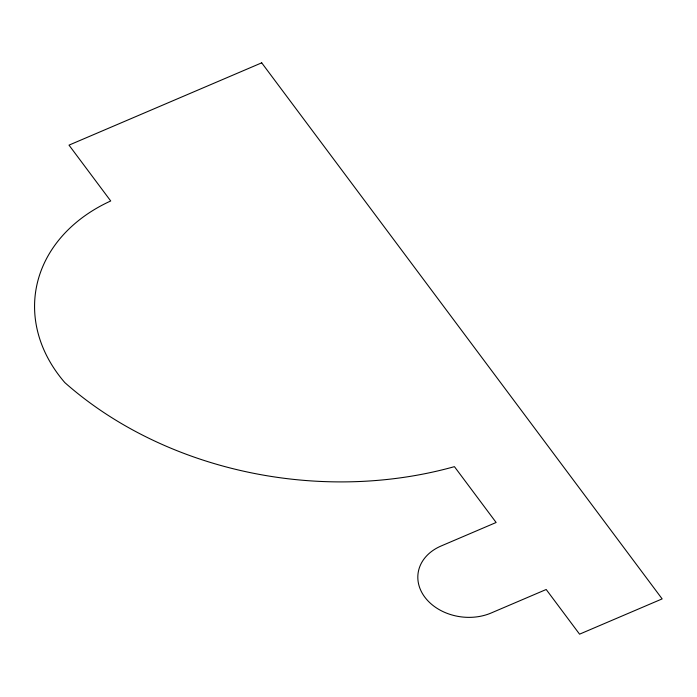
<?xml version="1.0" encoding="UTF-8"?>
<svg xmlns="http://www.w3.org/2000/svg" width="697" height="697" viewBox="0 0 697 697"><rect width="100%" height="100%" fill="white"/><g stroke="black" fill="none" stroke-linecap="round" stroke-linejoin="round"><path stroke-width="1.05" d="M261.706 62.835L69.003 145.133L110.718 200.971A166.104 129.267 6.9 0 0 64.838 382.609A349.911 272.309 6.9 0 0 454.427 466.65L496.133 522.489L441.079 546.004A48.424 37.682 6.9 0 0 424.813 597.146A48.424 37.682 6.9 0 0 491.132 613.011L546.195 589.496L579.564 634.165L662.15 598.897L261.706 62.835"/></g></svg>
